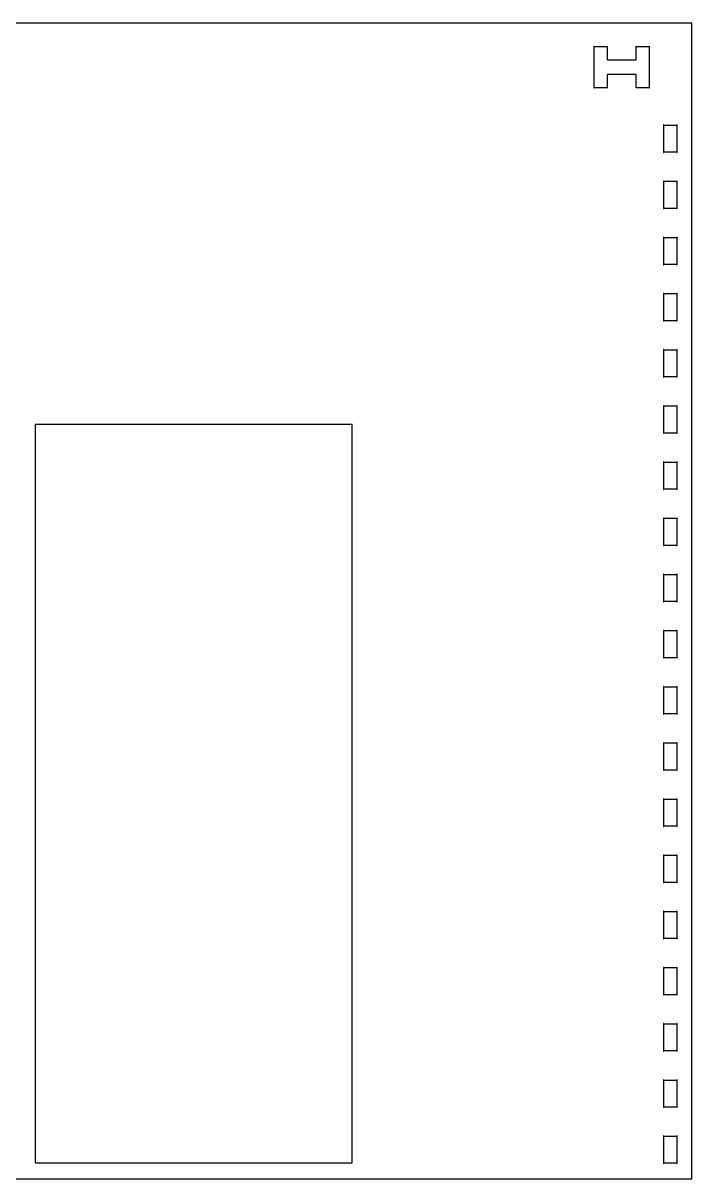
# Model space of a CAD drawing. Header units: millimetres. Extents: x -246 to 1649, y -181 to 287.
# Drawn here: x 1154.1 to 1297, y 38.4 to 285.3 of the extents above; entities that cross this region are included whole.
import ezdxf

# ---------------------------------------------------------------- set-up
doc = ezdxf.new("R2010")
doc.units = ezdxf.units.MM
doc.header["$MEASUREMENT"] = 0
doc.layers.add('mlk v1_0', color=7, linetype='Continuous')
doc.layers.add('mlk v1_Sketch2', color=7, linetype='Continuous')

msp = doc.modelspace()

# ---------------------------------------------------------------- linework, layer by layer
at = {"layer": 'mlk v1_0'}
for p, q in [((1293.9, 285.3), (1043.9, 285.3)), ((1296.9, 285.3), (1293.9, 285.3)), ((1296.92, 285.3), (1296.9, 285.3)), ((1296.97, 285.271), (1296.92, 285.3)), ((1297, 285.218), (1296.97, 285.271)), ((1297, 285.2), (1297, 285.218)), ((1297, 38.4997), (1297, 285.2)), ((1276.09, 280.343), (1276.06, 280.338)), ((1276.06, 280.338), (1276.06, 280.315)), ((1276.06, 280.315), (1276.09, 280.3)), ((1276.1, 280.311), (1276.09, 280.343)), ((1276.09, 280.3), (1276.1, 280.3)), ((1276.1, 280.3), (1276.1, 280.311)), ((1276.1, 280.3), (1278.9, 280.3)), ((1276.1, 271.5), (1276.1, 280.3)), ((1278.91, 280.343), (1278.9, 280.311)), ((1278.9, 280.311), (1278.9, 280.3)), ((1278.9, 280.3), (1278.9, 277.551)), ((1278.9, 280.3), (1278.91, 280.3)), ((1278.94, 280.338), (1278.91, 280.343)), ((1278.91, 280.3), (1278.94, 280.315)), ((1278.94, 280.315), (1278.94, 280.338)), ((1285.08, 280.343), (1285.06, 280.338)), ((1285.06, 280.338), (1285.06, 280.315)), ((1285.06, 280.315), (1285.09, 280.3)), ((1285.1, 280.311), (1285.08, 280.343)), ((1285.09, 280.3), (1285.1, 280.3)), ((1285.1, 280.3), (1285.1, 280.311)), ((1285.1, 277.551), (1285.1, 280.3)), ((1285.1, 280.3), (1287.9, 280.3)), ((1287.91, 280.343), (1287.9, 280.311)), ((1287.9, 280.311), (1287.9, 280.3)), ((1287.9, 280.3), (1287.91, 280.3)), ((1287.9, 280.3), (1287.9, 275.9)), ((1287.94, 280.338), (1287.91, 280.343)), ((1287.91, 280.3), (1287.94, 280.315)), ((1287.94, 280.315), (1287.94, 280.338)), ((1278.9, 277.551), (1278.9, 277.534)), ((1278.9, 277.534), (1278.93, 277.481)), ((1278.93, 277.481), (1278.98, 277.45)), ((1278.98, 277.45), (1279, 277.45)), ((1279, 277.45), (1285, 277.45)), ((1285, 277.45), (1285.02, 277.45)), ((1285.02, 277.45), (1285.07, 277.481)), ((1285.07, 277.481), (1285.1, 277.534)), ((1285.1, 277.534), (1285.1, 277.551)), ((1278.93, 274.321), (1278.9, 274.268)), ((1278.9, 274.268), (1278.9, 274.25)), ((1278.9, 274.25), (1278.9, 271.5)), ((1278.98, 274.35), (1278.93, 274.321)), ((1279, 274.35), (1278.98, 274.35)), ((1285, 274.35), (1279, 274.35)), ((1285.02, 274.35), (1285, 274.35)), ((1285.07, 274.321), (1285.02, 274.35)), ((1285.1, 274.268), (1285.07, 274.321)), ((1285.1, 274.25), (1285.1, 274.268)), ((1285.1, 271.5), (1285.1, 274.25)), ((1287.9, 275.9), (1287.9, 271.5)), ((1276.09, 271.5), (1276.06, 271.486)), ((1276.06, 271.486), (1276.06, 271.463)), ((1276.06, 271.463), (1276.09, 271.458)), ((1276.1, 271.5), (1276.09, 271.5)), ((1276.09, 271.458), (1276.1, 271.49)), ((1278.9, 271.5), (1276.1, 271.5)), ((1276.1, 271.49), (1276.1, 271.5)), ((1278.9, 271.5), (1278.9, 271.49)), ((1278.91, 271.5), (1278.9, 271.5)), ((1278.9, 271.49), (1278.91, 271.458)), ((1278.94, 271.486), (1278.91, 271.5)), ((1278.91, 271.458), (1278.94, 271.463)), ((1278.94, 271.463), (1278.94, 271.486)), ((1285.09, 271.5), (1285.06, 271.486)), ((1285.06, 271.486), (1285.06, 271.463)), ((1285.06, 271.463), (1285.08, 271.458)), ((1285.08, 271.458), (1285.1, 271.49)), ((1285.1, 271.5), (1285.09, 271.5)), ((1287.9, 271.5), (1285.1, 271.5)), ((1285.1, 271.49), (1285.1, 271.5)), ((1287.91, 271.5), (1287.9, 271.5)), ((1287.9, 271.5), (1287.9, 271.49)), ((1287.9, 271.49), (1287.91, 271.458)), ((1287.94, 271.486), (1287.91, 271.5)), ((1287.91, 271.458), (1287.94, 271.463)), ((1287.94, 271.463), (1287.94, 271.486)), ((1290.98, 263.568), (1290.96, 263.562)), ((1290.96, 263.562), (1290.96, 263.54)), ((1290.96, 263.54), (1290.99, 263.525)), ((1291, 263.536), (1290.98, 263.568)), ((1290.99, 263.525), (1291, 263.525)), ((1291, 263.525), (1291, 263.536)), ((1291, 260.626), (1291, 263.525)), ((1291, 263.525), (1293.8, 263.525)), ((1293.81, 263.568), (1293.8, 263.536)), ((1293.8, 263.536), (1293.8, 263.525)), ((1293.8, 263.525), (1293.8, 257.725)), ((1293.8, 263.525), (1293.81, 263.525)), ((1293.84, 263.562), (1293.81, 263.568)), ((1293.81, 263.525), (1293.84, 263.54)), ((1293.84, 263.54), (1293.84, 263.562)), ((1291, 257.725), (1291, 260.626)), ((1290.99, 257.725), (1290.96, 257.711)), ((1290.96, 257.711), (1290.96, 257.688)), ((1290.96, 257.688), (1290.98, 257.683)), ((1290.98, 257.683), (1291, 257.715)), ((1291, 257.725), (1290.99, 257.725)), ((1293.8, 257.725), (1291, 257.725)), ((1291, 257.715), (1291, 257.725)), ((1293.8, 257.725), (1293.8, 257.715)), ((1293.81, 257.725), (1293.8, 257.725)), ((1293.8, 257.715), (1293.81, 257.683)), ((1293.84, 257.711), (1293.81, 257.725)), ((1293.81, 257.683), (1293.84, 257.688)), ((1293.84, 257.688), (1293.84, 257.711)), ((1290.98, 251.568), (1290.96, 251.564)), ((1290.96, 251.564), (1290.96, 251.54)), ((1290.96, 251.54), (1290.99, 251.525)), ((1291, 251.536), (1290.98, 251.568)), ((1290.99, 251.525), (1291, 251.525)), ((1291, 251.525), (1291, 251.536)), ((1291, 251.525), (1293.8, 251.525)), ((1291, 248.626), (1291, 251.525)), ((1293.81, 251.568), (1293.8, 251.536)), ((1293.8, 251.536), (1293.8, 251.525)), ((1293.8, 251.525), (1293.81, 251.525)), ((1293.8, 251.525), (1293.8, 245.725)), ((1293.84, 251.564), (1293.81, 251.568)), ((1293.81, 251.525), (1293.84, 251.54)), ((1293.84, 251.54), (1293.84, 251.564)), ((1291, 245.725), (1291, 248.626)), ((1290.99, 245.725), (1290.96, 245.711)), ((1290.96, 245.711), (1290.96, 245.688)), ((1290.96, 245.688), (1290.98, 245.684)), ((1290.98, 245.684), (1291, 245.715)), ((1291, 245.725), (1290.99, 245.725)), ((1293.8, 245.725), (1291, 245.725)), ((1291, 245.715), (1291, 245.725)), ((1293.81, 245.725), (1293.8, 245.725)), ((1293.8, 245.725), (1293.8, 245.715)), ((1293.8, 245.715), (1293.81, 245.684)), ((1293.84, 245.711), (1293.81, 245.725)), ((1293.81, 245.684), (1293.84, 245.688)), ((1293.84, 245.688), (1293.84, 245.711)), ((1290.98, 239.568), (1290.96, 239.564)), ((1290.96, 239.564), (1290.96, 239.54)), ((1290.96, 239.54), (1290.99, 239.525)), ((1291, 239.536), (1290.98, 239.568)), ((1290.99, 239.525), (1291, 239.525)), ((1291, 239.525), (1291, 239.536)), ((1291, 239.525), (1293.8, 239.525)), ((1291, 236.624), (1291, 239.525)), ((1293.81, 239.568), (1293.8, 239.536)), ((1293.8, 239.536), (1293.8, 239.525)), ((1293.8, 239.525), (1293.81, 239.525)), ((1293.8, 239.525), (1293.8, 233.725)), ((1293.84, 239.564), (1293.81, 239.568)), ((1293.81, 239.525), (1293.84, 239.54)), ((1293.84, 239.54), (1293.84, 239.564)), ((1291, 233.725), (1291, 236.624)), ((1290.99, 233.725), (1290.96, 233.711)), ((1290.96, 233.711), (1290.96, 233.688)), ((1290.96, 233.688), (1290.98, 233.684)), ((1290.98, 233.684), (1291, 233.715)), ((1291, 233.725), (1290.99, 233.725)), ((1293.8, 233.725), (1291, 233.725)), ((1291, 233.715), (1291, 233.725)), ((1293.8, 233.725), (1293.8, 233.715)), ((1293.81, 233.725), (1293.8, 233.725)), ((1293.8, 233.715), (1293.81, 233.684)), ((1293.84, 233.711), (1293.81, 233.725)), ((1293.81, 233.684), (1293.84, 233.688)), ((1293.84, 233.688), (1293.84, 233.711)), ((1290.98, 227.568), (1290.96, 227.562)), ((1290.96, 227.562), (1290.96, 227.54)), ((1290.96, 227.54), (1290.99, 227.525)), ((1291, 227.536), (1290.98, 227.568)), ((1290.99, 227.525), (1291, 227.525)), ((1291, 227.525), (1291, 227.536)), ((1291, 227.525), (1293.8, 227.525)), ((1291, 224.624), (1291, 227.525)), ((1293.81, 227.568), (1293.8, 227.536)), ((1293.8, 227.536), (1293.8, 227.525)), ((1293.8, 227.525), (1293.81, 227.525)), ((1293.8, 227.525), (1293.8, 221.725)), ((1293.84, 227.562), (1293.81, 227.568)), ((1293.81, 227.525), (1293.84, 227.54)), ((1293.84, 227.54), (1293.84, 227.562)), ((1291, 221.725), (1291, 224.624)), ((1290.99, 221.725), (1290.96, 221.711)), ((1290.96, 221.711), (1290.96, 221.688)), ((1290.96, 221.688), (1290.98, 221.684)), ((1290.98, 221.684), (1291, 221.715)), ((1291, 221.725), (1290.99, 221.725)), ((1291, 221.715), (1291, 221.725)), ((1293.8, 221.725), (1291, 221.725)), ((1293.8, 221.725), (1293.8, 221.715)), ((1293.81, 221.725), (1293.8, 221.725)), ((1293.8, 221.715), (1293.81, 221.684)), ((1293.84, 221.711), (1293.81, 221.725)), ((1293.81, 221.684), (1293.84, 221.688)), ((1293.84, 221.688), (1293.84, 221.711)), ((1290.98, 215.568), (1290.96, 215.562)), ((1290.96, 215.562), (1290.96, 215.54)), ((1290.96, 215.54), (1290.99, 215.525)), ((1291, 215.536), (1290.98, 215.568)), ((1290.99, 215.525), (1291, 215.525)), ((1291, 215.525), (1291, 215.536)), ((1291, 215.525), (1293.8, 215.525)), ((1291, 212.626), (1291, 215.525)), ((1293.81, 215.568), (1293.8, 215.536)), ((1293.8, 215.536), (1293.8, 215.525)), ((1293.8, 215.525), (1293.8, 209.725)), ((1293.8, 215.525), (1293.81, 215.525)), ((1293.84, 215.562), (1293.81, 215.568)), ((1293.81, 215.525), (1293.84, 215.54)), ((1293.84, 215.54), (1293.84, 215.562)), ((1291, 209.725), (1291, 212.626)), ((1290.99, 209.725), (1290.96, 209.711)), ((1290.96, 209.711), (1290.96, 209.688)), ((1290.96, 209.688), (1290.98, 209.684)), ((1290.98, 209.684), (1291, 209.715)), ((1291, 209.725), (1290.99, 209.725)), ((1293.8, 209.725), (1291, 209.725)), ((1291, 209.715), (1291, 209.725)), ((1293.8, 209.725), (1293.8, 209.715)), ((1293.81, 209.725), (1293.8, 209.725)), ((1293.8, 209.715), (1293.81, 209.684)), ((1293.84, 209.711), (1293.81, 209.725)), ((1293.81, 209.684), (1293.84, 209.688)), ((1293.84, 209.688), (1293.84, 209.711)), ((1290.98, 203.568), (1290.96, 203.562)), ((1290.96, 203.562), (1290.96, 203.54)), ((1290.96, 203.54), (1290.99, 203.525)), ((1291, 203.536), (1290.98, 203.568)), ((1290.99, 203.525), (1291, 203.525)), ((1291, 203.525), (1291, 203.536)), ((1291, 200.624), (1291, 203.525)), ((1291, 203.525), (1293.8, 203.525)), ((1293.81, 203.568), (1293.8, 203.536)), ((1293.8, 203.536), (1293.8, 203.525)), ((1293.8, 203.525), (1293.8, 197.725)), ((1293.8, 203.525), (1293.81, 203.525)), ((1293.84, 203.562), (1293.81, 203.568)), ((1293.81, 203.525), (1293.84, 203.54)), ((1293.84, 203.54), (1293.84, 203.562)), ((1291, 197.725), (1291, 200.624)), ((1290.99, 197.725), (1290.96, 197.711)), ((1290.96, 197.711), (1290.96, 197.688)), ((1290.96, 197.688), (1290.98, 197.684)), ((1290.98, 197.684), (1291, 197.715)), ((1291, 197.725), (1290.99, 197.725)), ((1293.8, 197.725), (1291, 197.725)), ((1291, 197.715), (1291, 197.725)), ((1293.8, 197.725), (1293.8, 197.715)), ((1293.81, 197.725), (1293.8, 197.725)), ((1293.8, 197.715), (1293.81, 197.684)), ((1293.84, 197.711), (1293.81, 197.725)), ((1293.81, 197.684), (1293.84, 197.688)), ((1293.84, 197.688), (1293.84, 197.711)), ((1290.98, 191.568), (1290.96, 191.563)), ((1290.96, 191.563), (1290.96, 191.54)), ((1290.96, 191.54), (1290.99, 191.525)), ((1291, 191.536), (1290.98, 191.568)), ((1290.99, 191.525), (1291, 191.525)), ((1291, 191.525), (1291, 191.536)), ((1291, 191.525), (1293.8, 191.525)), ((1291, 188.625), (1291, 191.525)), ((1293.81, 191.568), (1293.8, 191.536)), ((1293.8, 191.536), (1293.8, 191.525)), ((1293.8, 191.525), (1293.81, 191.525)), ((1293.8, 191.525), (1293.8, 185.725)), ((1293.84, 191.563), (1293.81, 191.568)), ((1293.81, 191.525), (1293.84, 191.54)), ((1293.84, 191.54), (1293.84, 191.563)), ((1291, 185.725), (1291, 188.625)), ((1290.99, 185.725), (1290.96, 185.711)), ((1290.96, 185.711), (1290.96, 185.688)), ((1290.96, 185.688), (1290.98, 185.684)), ((1290.98, 185.684), (1291, 185.716)), ((1291, 185.725), (1290.99, 185.725)), ((1291, 185.716), (1291, 185.725)), ((1293.8, 185.725), (1291, 185.725)), ((1293.8, 185.725), (1293.8, 185.716)), ((1293.81, 185.725), (1293.8, 185.725)), ((1293.8, 185.716), (1293.81, 185.684)), ((1293.84, 185.711), (1293.81, 185.725)), ((1293.81, 185.684), (1293.84, 185.688)), ((1293.84, 185.688), (1293.84, 185.711)), ((1290.98, 179.568), (1290.96, 179.562)), ((1290.96, 179.562), (1290.96, 179.541)), ((1290.96, 179.541), (1290.99, 179.525)), ((1291, 179.536), (1290.98, 179.568)), ((1290.99, 179.525), (1291, 179.525)), ((1291, 179.525), (1291, 179.536)), ((1291, 176.625), (1291, 179.525)), ((1291, 179.525), (1293.8, 179.525)), ((1293.81, 179.568), (1293.8, 179.536)), ((1293.8, 179.536), (1293.8, 179.525)), ((1293.8, 179.525), (1293.81, 179.525)), ((1293.8, 179.525), (1293.8, 173.725)), ((1293.84, 179.562), (1293.81, 179.568)), ((1293.81, 179.525), (1293.84, 179.541)), ((1293.84, 179.541), (1293.84, 179.562)), ((1291, 173.725), (1291, 176.625)), ((1290.99, 173.725), (1290.96, 173.711)), ((1290.96, 173.711), (1290.96, 173.688)), ((1290.96, 173.688), (1290.98, 173.684)), ((1290.98, 173.684), (1291, 173.716)), ((1291, 173.725), (1290.99, 173.725)), ((1291, 173.716), (1291, 173.725)), ((1293.8, 173.725), (1291, 173.725)), ((1293.8, 173.725), (1293.8, 173.716)), ((1293.81, 173.725), (1293.8, 173.725)), ((1293.8, 173.716), (1293.81, 173.684)), ((1293.84, 173.711), (1293.81, 173.725)), ((1293.81, 173.684), (1293.84, 173.688)), ((1293.84, 173.688), (1293.84, 173.711)), ((1290.98, 167.568), (1290.96, 167.562)), ((1290.96, 167.562), (1290.96, 167.541)), ((1290.96, 167.541), (1290.99, 167.525)), ((1291, 167.536), (1290.98, 167.568)), ((1290.99, 167.525), (1291, 167.525)), ((1291, 167.525), (1291, 167.536)), ((1291, 164.624), (1291, 167.525)), ((1291, 167.525), (1293.8, 167.525)), ((1293.81, 167.568), (1293.8, 167.536)), ((1293.8, 167.536), (1293.8, 167.525)), ((1293.8, 167.525), (1293.81, 167.525)), ((1293.8, 167.525), (1293.8, 161.725)), ((1293.84, 167.562), (1293.81, 167.568)), ((1293.81, 167.525), (1293.84, 167.541)), ((1293.84, 167.541), (1293.84, 167.562)), ((1291, 161.725), (1291, 164.624)), ((1290.99, 161.725), (1290.96, 161.712)), ((1290.96, 161.712), (1290.96, 161.688)), ((1290.96, 161.688), (1290.98, 161.684)), ((1290.98, 161.684), (1291, 161.715)), ((1291, 161.725), (1290.99, 161.725)), ((1293.8, 161.725), (1291, 161.725)), ((1291, 161.715), (1291, 161.725)), ((1293.8, 161.725), (1293.8, 161.715)), ((1293.81, 161.725), (1293.8, 161.725)), ((1293.8, 161.715), (1293.81, 161.684)), ((1293.84, 161.712), (1293.81, 161.725)), ((1293.81, 161.684), (1293.84, 161.688)), ((1293.84, 161.688), (1293.84, 161.712)), ((1290.98, 155.568), (1290.96, 155.563)), ((1290.96, 155.563), (1290.96, 155.54)), ((1291, 155.537), (1290.98, 155.568)), ((1293.81, 155.568), (1293.8, 155.537)), ((1293.84, 155.563), (1293.81, 155.568)), ((1293.84, 155.54), (1293.84, 155.563)), ((1290.96, 155.54), (1290.99, 155.525)), ((1290.99, 155.525), (1291, 155.525)), ((1291, 155.525), (1291, 155.537)), ((1291, 152.625), (1291, 155.525)), ((1291, 155.525), (1293.8, 155.525)), ((1293.8, 155.537), (1293.8, 155.525)), ((1293.8, 155.525), (1293.81, 155.525)), ((1293.8, 155.525), (1293.8, 149.725)), ((1293.81, 155.525), (1293.84, 155.54)), ((1291, 149.725), (1291, 152.625)), ((1290.99, 149.725), (1290.96, 149.711)), ((1290.96, 149.711), (1290.96, 149.688)), ((1290.96, 149.688), (1290.98, 149.684)), ((1290.98, 149.684), (1291, 149.716)), ((1291, 149.725), (1290.99, 149.725)), ((1291, 149.716), (1291, 149.725)), ((1293.8, 149.725), (1291, 149.725)), ((1293.8, 149.725), (1293.8, 149.716)), ((1293.81, 149.725), (1293.8, 149.725)), ((1293.8, 149.716), (1293.81, 149.684)), ((1293.84, 149.711), (1293.81, 149.725)), ((1293.81, 149.684), (1293.84, 149.688)), ((1293.84, 149.688), (1293.84, 149.711)), ((1290.98, 143.568), (1290.96, 143.563)), ((1290.96, 143.563), (1290.96, 143.541)), ((1290.96, 143.541), (1290.99, 143.526)), ((1291, 143.536), (1290.98, 143.568)), ((1290.99, 143.526), (1291, 143.526)), ((1291, 143.526), (1291, 143.536)), ((1291, 140.625), (1291, 143.526)), ((1291, 143.526), (1293.8, 143.526)), ((1293.81, 143.568), (1293.8, 143.536)), ((1293.8, 143.536), (1293.8, 143.526)), ((1293.8, 143.526), (1293.81, 143.526)), ((1293.8, 143.526), (1293.8, 137.725)), ((1293.84, 143.563), (1293.81, 143.568)), ((1293.81, 143.526), (1293.84, 143.541)), ((1293.84, 143.541), (1293.84, 143.563)), ((1291, 137.725), (1291, 140.625)), ((1290.99, 137.725), (1290.96, 137.711)), ((1290.96, 137.711), (1290.96, 137.688)), ((1290.96, 137.688), (1290.98, 137.684)), ((1290.98, 137.684), (1291, 137.716)), ((1291, 137.725), (1290.99, 137.725)), ((1293.8, 137.725), (1291, 137.725)), ((1291, 137.716), (1291, 137.725)), ((1293.81, 137.725), (1293.8, 137.725)), ((1293.8, 137.725), (1293.8, 137.716)), ((1293.8, 137.716), (1293.81, 137.684)), ((1293.84, 137.711), (1293.81, 137.725)), ((1293.81, 137.684), (1293.84, 137.688)), ((1293.84, 137.688), (1293.84, 137.711)), ((1290.98, 131.568), (1290.96, 131.563)), ((1290.96, 131.563), (1290.96, 131.541)), ((1290.96, 131.541), (1290.99, 131.525)), ((1291, 131.536), (1290.98, 131.568)), ((1290.99, 131.525), (1291, 131.525)), ((1291, 131.525), (1291, 131.536)), ((1291, 131.525), (1293.8, 131.525)), ((1291, 128.625), (1291, 131.525)), ((1293.81, 131.568), (1293.8, 131.536)), ((1293.8, 131.536), (1293.8, 131.525)), ((1293.8, 131.525), (1293.8, 125.725)), ((1293.8, 131.525), (1293.81, 131.525)), ((1293.84, 131.563), (1293.81, 131.568)), ((1293.81, 131.525), (1293.84, 131.541)), ((1293.84, 131.541), (1293.84, 131.563)), ((1291, 125.725), (1291, 128.625)), ((1290.99, 125.725), (1290.96, 125.712)), ((1290.96, 125.712), (1290.96, 125.688)), ((1290.96, 125.688), (1290.98, 125.684)), ((1290.98, 125.684), (1291, 125.716)), ((1291, 125.725), (1290.99, 125.725)), ((1293.8, 125.725), (1291, 125.725)), ((1291, 125.716), (1291, 125.725)), ((1293.8, 125.725), (1293.8, 125.716)), ((1293.81, 125.725), (1293.8, 125.725)), ((1293.8, 125.716), (1293.81, 125.684)), ((1293.84, 125.712), (1293.81, 125.725)), ((1293.81, 125.684), (1293.84, 125.688)), ((1293.84, 125.688), (1293.84, 125.712)), ((1290.98, 119.568), (1290.96, 119.563)), ((1290.96, 119.563), (1290.96, 119.541)), ((1290.96, 119.541), (1290.99, 119.526)), ((1291, 119.537), (1290.98, 119.568)), ((1290.99, 119.526), (1291, 119.526)), ((1291, 119.526), (1291, 119.537)), ((1291, 119.526), (1293.8, 119.526)), ((1291, 116.625), (1291, 119.526)), ((1293.81, 119.568), (1293.8, 119.537)), ((1293.8, 119.537), (1293.8, 119.526)), ((1293.8, 119.526), (1293.81, 119.526)), ((1293.8, 119.526), (1293.8, 113.725)), ((1293.84, 119.563), (1293.81, 119.568)), ((1293.81, 119.526), (1293.84, 119.541)), ((1293.84, 119.541), (1293.84, 119.563)), ((1291, 113.725), (1291, 116.625)), ((1290.99, 113.725), (1290.96, 113.712)), ((1290.96, 113.712), (1290.96, 113.688)), ((1290.96, 113.688), (1290.98, 113.684)), ((1290.98, 113.684), (1291, 113.716)), ((1291, 113.725), (1290.99, 113.725)), ((1291, 113.716), (1291, 113.725)), ((1293.8, 113.725), (1291, 113.725)), ((1293.81, 113.725), (1293.8, 113.725)), ((1293.8, 113.725), (1293.8, 113.716)), ((1293.8, 113.716), (1293.81, 113.684)), ((1293.84, 113.712), (1293.81, 113.725)), ((1293.81, 113.684), (1293.84, 113.688)), ((1293.84, 113.688), (1293.84, 113.712)), ((1290.98, 107.568), (1290.96, 107.563)), ((1290.96, 107.563), (1290.96, 107.541)), ((1290.96, 107.541), (1290.99, 107.526)), ((1291, 107.537), (1290.98, 107.568)), ((1290.99, 107.526), (1291, 107.526)), ((1291, 107.526), (1291, 107.537)), ((1291, 107.526), (1293.8, 107.526)), ((1291, 104.625), (1291, 107.526)), ((1293.81, 107.568), (1293.8, 107.537)), ((1293.8, 107.537), (1293.8, 107.526)), ((1293.8, 107.526), (1293.81, 107.526)), ((1293.8, 107.526), (1293.8, 101.725)), ((1293.84, 107.563), (1293.81, 107.568)), ((1293.81, 107.526), (1293.84, 107.541)), ((1293.84, 107.541), (1293.84, 107.563)), ((1291, 101.725), (1291, 104.625)), ((1290.99, 101.725), (1290.96, 101.711)), ((1290.96, 101.711), (1290.96, 101.688)), ((1290.96, 101.688), (1290.98, 101.684)), ((1290.98, 101.684), (1291, 101.716)), ((1291, 101.725), (1290.99, 101.725)), ((1293.8, 101.725), (1291, 101.725)), ((1291, 101.716), (1291, 101.725)), ((1293.8, 101.725), (1293.8, 101.716)), ((1293.81, 101.725), (1293.8, 101.725)), ((1293.8, 101.716), (1293.81, 101.684)), ((1293.84, 101.711), (1293.81, 101.725)), ((1293.81, 101.684), (1293.84, 101.688)), ((1293.84, 101.688), (1293.84, 101.711)), ((1290.98, 95.5682), (1290.96, 95.5629)), ((1290.96, 95.5629), (1290.96, 95.5407)), ((1290.96, 95.5407), (1290.99, 95.5255)), ((1291, 95.5368), (1290.98, 95.5682)), ((1290.99, 95.5255), (1291, 95.5255)), ((1291, 95.5255), (1291, 95.5368)), ((1291, 95.5255), (1293.8, 95.5255)), ((1291, 92.625), (1291, 95.5255)), ((1293.81, 95.5682), (1293.8, 95.5368)), ((1293.8, 95.5368), (1293.8, 95.5255)), ((1293.8, 95.5255), (1293.81, 95.5255)), ((1293.8, 95.5255), (1293.8, 89.7255)), ((1293.84, 95.5629), (1293.81, 95.5682)), ((1293.81, 95.5255), (1293.84, 95.5407)), ((1293.84, 95.5407), (1293.84, 95.5629)), ((1291, 89.7255), (1291, 92.625)), ((1290.99, 89.7255), (1290.96, 89.7117)), ((1290.96, 89.7117), (1290.96, 89.6881)), ((1290.96, 89.6881), (1290.98, 89.6842)), ((1290.98, 89.6842), (1291, 89.716)), ((1291, 89.7255), (1290.99, 89.7255)), ((1293.8, 89.7255), (1291, 89.7255)), ((1291, 89.716), (1291, 89.7255)), ((1293.81, 89.7255), (1293.8, 89.7255)), ((1293.8, 89.7255), (1293.8, 89.716)), ((1293.8, 89.716), (1293.81, 89.6842)), ((1293.84, 89.7117), (1293.81, 89.7255)), ((1293.81, 89.6842), (1293.84, 89.6881)), ((1293.84, 89.6881), (1293.84, 89.7117)), ((1290.98, 83.5685), (1290.96, 83.5628)), ((1290.96, 83.5628), (1290.96, 83.541)), ((1290.96, 83.541), (1290.99, 83.5258)), ((1291, 83.5367), (1290.98, 83.5685)), ((1290.99, 83.5258), (1291, 83.5258)), ((1291, 83.5258), (1291, 83.5367)), ((1291, 80.6249), (1291, 83.5258)), ((1291, 83.5258), (1293.8, 83.5258)), ((1293.81, 83.5685), (1293.8, 83.5367)), ((1293.8, 83.5367), (1293.8, 83.5258)), ((1293.8, 83.5258), (1293.81, 83.5258)), ((1293.8, 83.5258), (1293.8, 77.7254)), ((1293.84, 83.5628), (1293.81, 83.5685)), ((1293.81, 83.5258), (1293.84, 83.541)), ((1293.84, 83.541), (1293.84, 83.5628)), ((1291, 77.7254), (1291, 80.6249)), ((1290.99, 77.7254), (1290.96, 77.7117)), ((1290.96, 77.7117), (1290.96, 77.6884)), ((1290.96, 77.6884), (1290.98, 77.6841)), ((1290.98, 77.6841), (1291, 77.7159)), ((1291, 77.7254), (1290.99, 77.7254)), ((1291, 77.7159), (1291, 77.7254)), ((1293.8, 77.7254), (1291, 77.7254)), ((1293.81, 77.7254), (1293.8, 77.7254)), ((1293.8, 77.7254), (1293.8, 77.7159)), ((1293.8, 77.7159), (1293.81, 77.6841)), ((1293.84, 77.7117), (1293.81, 77.7254)), ((1293.81, 77.6841), (1293.84, 77.6884)), ((1293.84, 77.6884), (1293.84, 77.7117)), ((1290.98, 71.567), (1290.96, 71.5627)), ((1290.96, 71.5627), (1290.96, 71.5395)), ((1290.96, 71.5395), (1290.99, 71.5243)), ((1291, 71.5352), (1290.98, 71.567)), ((1290.99, 71.5243), (1291, 71.5243)), ((1291, 71.5243), (1291, 71.5352)), ((1291, 71.5243), (1293.8, 71.5243)), ((1291, 68.6248), (1291, 71.5243)), ((1293.81, 71.567), (1293.8, 71.5352)), ((1293.8, 71.5352), (1293.8, 71.5243)), ((1293.8, 71.5243), (1293.8, 65.7257)), ((1293.8, 71.5243), (1293.81, 71.5243)), ((1293.84, 71.5627), (1293.81, 71.567)), ((1293.81, 71.5243), (1293.84, 71.5395)), ((1293.84, 71.5395), (1293.84, 71.5627)), ((1291, 65.7257), (1291, 68.6248)), ((1290.99, 65.7257), (1290.96, 65.7119)), ((1290.96, 65.7119), (1290.96, 65.6883)), ((1290.96, 65.6883), (1290.98, 65.684)), ((1290.98, 65.684), (1291, 65.7158)), ((1291, 65.7257), (1290.99, 65.7257)), ((1291, 65.7158), (1291, 65.7257)), ((1293.8, 65.7257), (1291, 65.7257)), ((1293.81, 65.7257), (1293.8, 65.7257)), ((1293.8, 65.7257), (1293.8, 65.7158)), ((1293.8, 65.7158), (1293.81, 65.684)), ((1293.84, 65.7119), (1293.81, 65.7257)), ((1293.81, 65.684), (1293.84, 65.6883)), ((1293.84, 65.6883), (1293.84, 65.7119)), ((1290.98, 59.5672), (1290.96, 59.563)), ((1290.96, 59.563), (1290.96, 59.5394)), ((1290.96, 59.5394), (1290.99, 59.5242)), ((1291, 59.5355), (1290.98, 59.5672)), ((1290.99, 59.5242), (1291, 59.5242)), ((1291, 59.5242), (1291, 59.5355)), ((1291, 59.5242), (1293.8, 59.5242)), ((1291, 56.6251), (1291, 59.5242)), ((1293.81, 59.5672), (1293.8, 59.5355)), ((1293.8, 59.5355), (1293.8, 59.5242)), ((1293.8, 59.5242), (1293.8, 53.7242)), ((1293.8, 59.5242), (1293.81, 59.5242)), ((1293.84, 59.563), (1293.81, 59.5672)), ((1293.81, 59.5242), (1293.84, 59.5394)), ((1293.84, 59.5394), (1293.84, 59.563)), ((1291, 53.7242), (1291, 56.6251)), ((1290.99, 53.7242), (1290.96, 53.7104)), ((1290.96, 53.7104), (1290.96, 53.6871)), ((1290.96, 53.6871), (1290.98, 53.6829)), ((1290.98, 53.6829), (1291, 53.7146)), ((1291, 53.7242), (1290.99, 53.7242)), ((1293.8, 53.7242), (1291, 53.7242)), ((1291, 53.7146), (1291, 53.7242)), ((1293.8, 53.7242), (1293.8, 53.7146)), ((1293.81, 53.7242), (1293.8, 53.7242)), ((1293.8, 53.7146), (1293.81, 53.6829)), ((1293.84, 53.7104), (1293.81, 53.7242)), ((1293.81, 53.6829), (1293.84, 53.6871)), ((1293.84, 53.6871), (1293.84, 53.7104)), ((1290.98, 47.5686), (1290.96, 47.5629)), ((1290.96, 47.5629), (1290.96, 47.541)), ((1290.96, 47.541), (1290.99, 47.5259)), ((1291, 47.5368), (1290.98, 47.5686)), ((1290.99, 47.5259), (1291, 47.5259)), ((1291, 47.5259), (1291, 47.5368)), ((1291, 47.5259), (1293.8, 47.5259)), ((1291, 44.625), (1291, 47.5259)), ((1293.81, 47.5686), (1293.8, 47.5368)), ((1293.8, 47.5368), (1293.8, 47.5259)), ((1293.8, 47.5259), (1293.8, 41.7255)), ((1293.8, 47.5259), (1293.81, 47.5259)), ((1293.84, 47.5629), (1293.81, 47.5686)), ((1293.81, 47.5259), (1293.84, 47.541)), ((1293.84, 47.541), (1293.84, 47.5629)), ((1291, 41.7255), (1291, 44.625)), ((1290.99, 41.7255), (1290.96, 41.7117)), ((1290.96, 41.7117), (1290.96, 41.6885)), ((1290.96, 41.6885), (1290.98, 41.6842)), ((1290.98, 41.6842), (1291, 41.716)), ((1291, 41.7255), (1290.99, 41.7255)), ((1293.8, 41.7255), (1291, 41.7255)), ((1291, 41.716), (1291, 41.7255)), ((1293.8, 41.7255), (1293.8, 41.716)), ((1293.81, 41.7255), (1293.8, 41.7255)), ((1293.8, 41.716), (1293.81, 41.6842)), ((1293.84, 41.7117), (1293.81, 41.7255)), ((1293.81, 41.6842), (1293.84, 41.6885)), ((1293.84, 41.6885), (1293.84, 41.7117)), ((1043.9, 38.4006), (1293.9, 38.4006)), ((1293.9, 38.4006), (1296.9, 38.4006)), ((1296.9, 38.4006), (1296.92, 38.4006)), ((1296.92, 38.4006), (1296.97, 38.4295)), ((1296.97, 38.4295), (1297, 38.4831)), ((1297, 38.4831), (1297, 38.4997))]:
    msp.add_line(p, q, dxfattribs=at)
at = {"layer": 'mlk v1_Sketch2'}
for p, q in [((1156.6179, 199.5371), (1156.6179, 41.8081)), ((1224.3902, 199.5371), (1156.6179, 199.5371)), ((1224.3902, 41.8081), (1224.3902, 199.5371)), ((1156.6179, 41.8081), (1224.3902, 41.8081))]:
    msp.add_line(p, q, dxfattribs=at)

doc.saveas('drawing.dxf')
